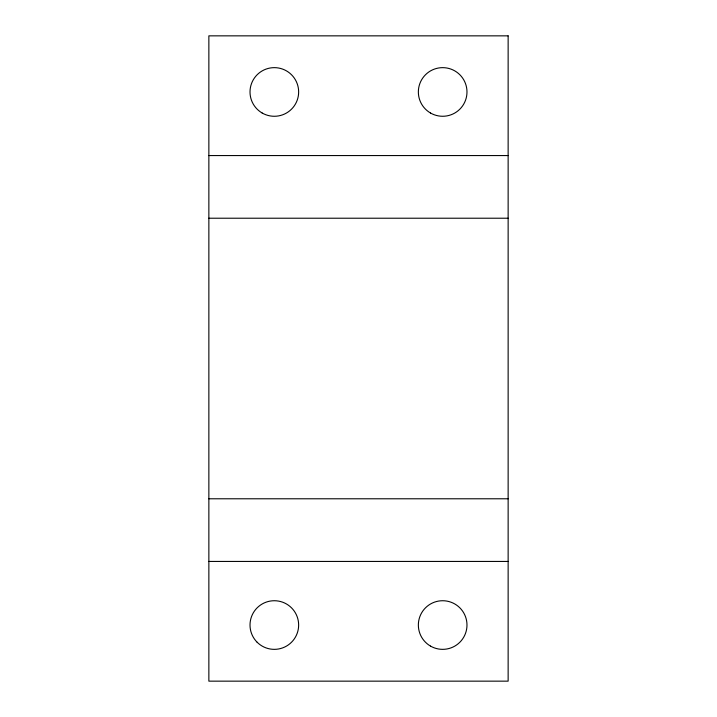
<?xml version="1.0" encoding="UTF-8"?>
<svg xmlns="http://www.w3.org/2000/svg" width="717" height="717" viewBox="0 0 717 717"><rect width="100%" height="100%" fill="white"/><g stroke="black" fill="none" stroke-linecap="round" stroke-linejoin="round"><path stroke-width="1.08" d="M208.862 155.562L508.138 155.562M208.862 218.219L508.138 218.219M208.862 498.781L508.138 498.781M208.862 561.438L508.138 561.438M508.138 35.85L208.862 35.85L208.862 681.15L508.138 681.15L508.138 35.85M430.514 646.098A24.315 24.315 0 0 0 466.982 625.036A24.315 24.315 0 0 0 430.514 603.983A24.315 24.315 0 0 0 430.514 646.098M257.134 642.235A24.315 24.315 0 0 0 297.815 631.327A24.315 24.315 0 0 0 268.041 601.554A24.315 24.315 0 0 0 257.134 642.235M430.514 113.017A24.315 24.315 0 0 0 466.982 91.964A24.315 24.315 0 0 0 430.514 70.902A24.315 24.315 0 0 0 430.514 113.017M262.171 113.017A24.315 24.315 0 0 0 298.648 91.964A24.315 24.315 0 0 0 262.171 70.902A24.315 24.315 0 0 0 262.171 113.017"/></g></svg>
